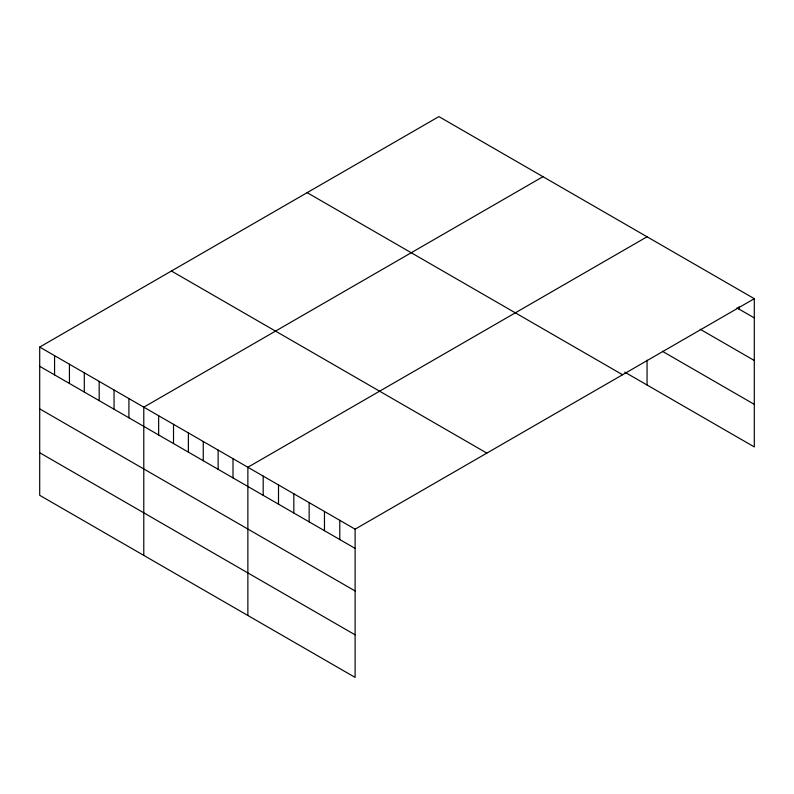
<?xml version="1.0" encoding="UTF-8"?>
<svg xmlns="http://www.w3.org/2000/svg" width="794" height="794" viewBox="0 0 794 794"><rect width="100%" height="100%" fill="white"/><g stroke="black" fill="none" stroke-linecap="round" stroke-linejoin="round"><path stroke-width="1.19" d="M39.7 347.067L355.107 529.171L355.107 677.401L39.7 495.307L39.7 347.067L438.893 116.599L754.3 298.693L754.3 446.933L624.759 372.138M542.977 176.685L143.783 407.163L143.783 555.403M647.06 236.781L247.867 467.249L247.867 615.489M355.107 529.171L754.3 298.693M736.941 307.893L754.3 317.918M700.169 329.242L754.3 360.496M662.385 351.285L754.3 404.354M307.159 192.654L622.565 374.748M171.435 271.012L486.841 453.106M39.7 366.292L355.107 548.396M39.7 408.87L355.107 590.964M39.7 452.729L355.107 634.833M738.976 306.673L738.976 309.074M647.06 360.178L647.06 385.021M339.782 520.318L339.782 539.543M324.468 511.475L324.468 530.7M309.144 502.632L309.144 521.856M293.83 493.789L293.83 513.013M278.505 484.945L278.505 504.17M263.191 476.102L263.191 495.327M232.999 458.664L232.999 477.889M218.132 450.089L218.132 469.314M203.264 441.504L203.264 460.728M188.386 432.919L188.386 452.143M173.519 424.333L173.519 443.558M158.651 415.748L158.651 434.973M128.916 398.578L128.916 417.803M114.048 389.993L114.048 409.218M99.181 381.408L99.181 400.633M84.303 372.823L84.303 392.047M69.435 364.238L69.435 383.462M54.568 355.652L54.568 374.877"/></g></svg>
